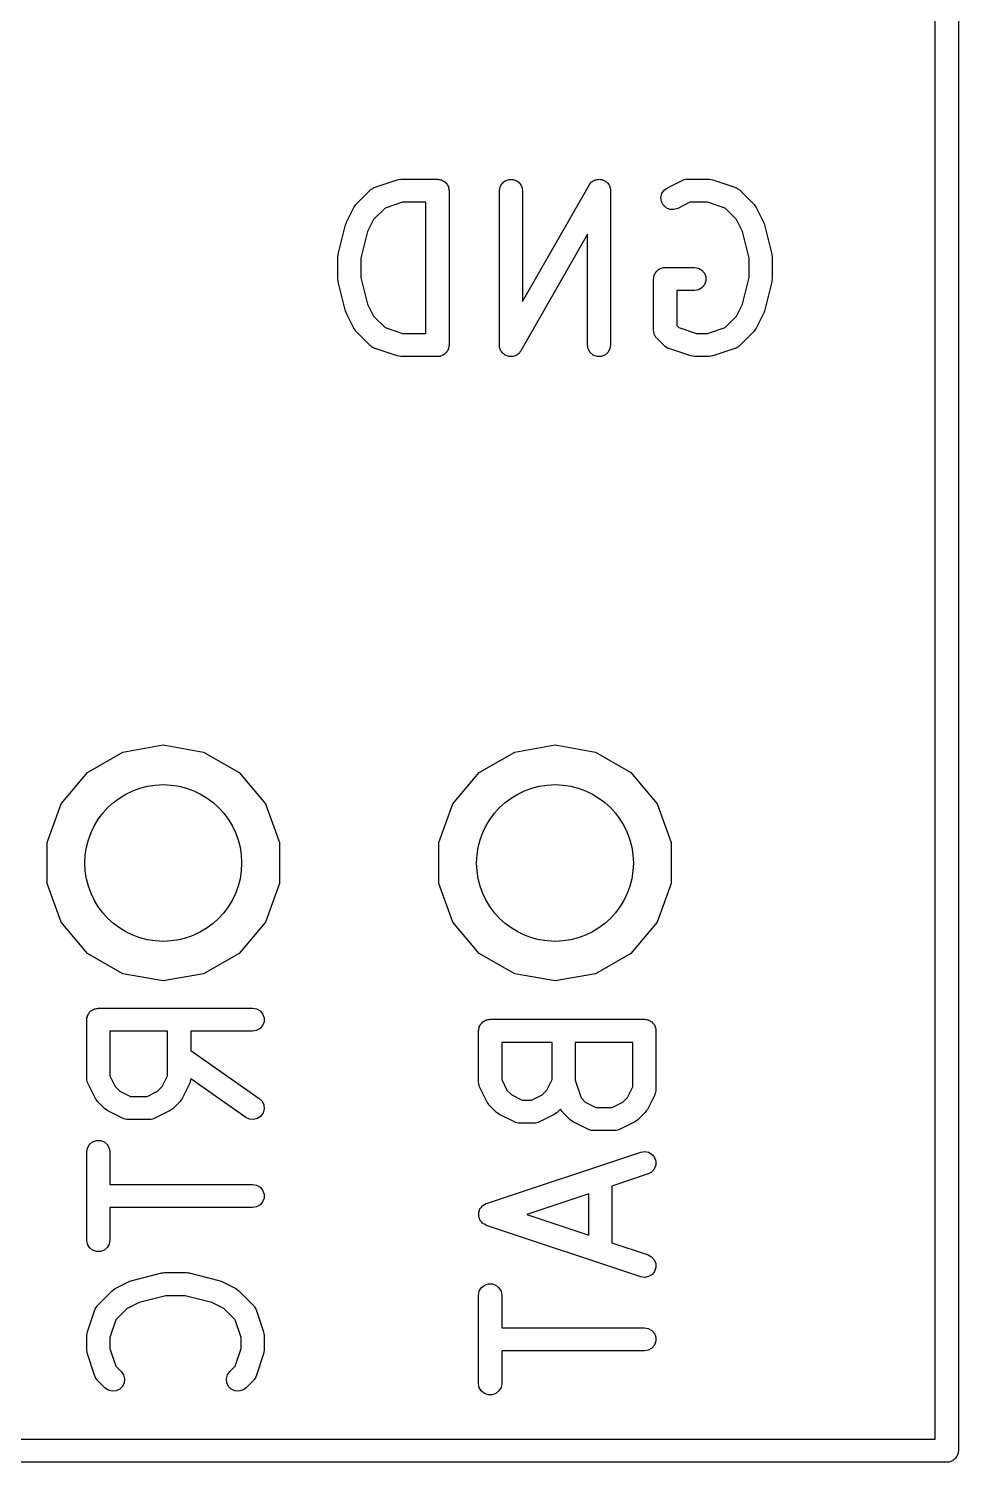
# Model space of a CAD drawing. Extents: x 25 to 326, y -201 to -21.
# Drawn here: x 75.33 to 81.36, y -52.14 to -42.85 of the extents above; entities that cross this region are included whole.
import ezdxf

# ---------------------------------------------------------------- set-up
doc = ezdxf.new("R2010")
doc.units = 0
doc.header["$MEASUREMENT"] = 0
doc.layers.add('BLACK', color=7, linetype='CONTINUOUS')

msp = doc.modelspace()

# ---------------------------------------------------------------- linework, layer by layer
at = {"layer": 'Black'}
for p, q in [((81.355, -29.207), (81.355, -52.067)), ((81.205, -51.992), (81.205, -29.282)), ((77.5734, -43.8758), (77.7163, -43.8282)), ((77.7163, -43.8282), (77.7282, -43.8265)), ((77.7282, -43.8265), (77.74, -43.8244)), ((77.74, -43.8244), (77.9781, -43.8244)), ((77.9781, -43.8244), (77.9846, -43.8255)), ((77.9846, -43.8255), (77.9911, -43.8255)), ((77.9911, -43.8255), (77.9973, -43.8278)), ((77.9973, -43.8278), (78.0037, -43.8289)), ((78.0037, -43.8289), (78.0094, -43.8322)), ((78.0094, -43.8322), (78.0156, -43.8344)), ((78.0156, -43.8344), (78.0206, -43.8386)), ((78.0206, -43.8386), (78.0263, -43.8419)), ((78.0263, -43.8419), (78.0305, -43.847)), ((78.0305, -43.847), (78.0355, -43.8512)), ((78.0355, -43.8512), (78.0388, -43.8569)), ((78.0388, -43.8569), (78.043, -43.8619)), ((78.043, -43.8619), (78.0453, -43.868)), ((78.3838, -43.8737), (78.3968, -43.8512)), ((78.3968, -43.8512), (78.4168, -43.8344)), ((78.4168, -43.8344), (78.4413, -43.8255)), ((78.4413, -43.8255), (78.4673, -43.8255)), ((78.4673, -43.8255), (78.4918, -43.8344)), ((78.4918, -43.8344), (78.5117, -43.8512)), ((78.5117, -43.8512), (78.5248, -43.8737)), ((78.5293, -44.617), (78.9606, -43.8622)), ((78.9606, -43.8622), (78.9649, -43.857)), ((78.9649, -43.857), (78.9683, -43.8512)), ((78.9683, -43.8512), (78.9732, -43.8471)), ((78.9732, -43.8471), (78.9772, -43.8421)), ((78.9772, -43.8421), (78.9831, -43.8388)), ((78.9831, -43.8388), (78.9882, -43.8344)), ((78.9882, -43.8344), (78.9942, -43.8322)), ((78.9942, -43.8322), (78.9997, -43.829)), ((78.9997, -43.829), (79.0064, -43.8278)), ((79.0064, -43.8278), (79.0127, -43.8255)), ((79.0127, -43.8255), (79.0191, -43.8255)), ((79.0191, -43.8255), (79.0254, -43.8244)), ((79.0254, -43.8244), (79.032, -43.8255)), ((79.032, -43.8255), (79.0387, -43.8255)), ((79.0387, -43.8255), (79.0447, -43.8277)), ((79.0447, -43.8277), (79.0511, -43.8288)), ((79.0511, -43.8288), (79.0569, -43.8321)), ((79.0569, -43.8321), (79.0632, -43.8344)), ((79.0632, -43.8344), (79.0681, -43.8385)), ((79.0681, -43.8385), (79.0737, -43.8417)), ((79.0737, -43.8417), (79.078, -43.8468)), ((79.078, -43.8468), (79.0832, -43.8512)), ((79.0832, -43.8512), (79.0864, -43.8567)), ((79.0864, -43.8567), (79.0905, -43.8616)), ((79.0905, -43.8616), (79.0928, -43.8679)), ((79.4684, -43.8799), (79.5636, -43.8323)), ((79.5636, -43.8323), (79.5677, -43.8311)), ((79.5677, -43.8311), (79.5715, -43.8289)), ((79.5715, -43.8289), (79.5801, -43.8274)), ((79.5801, -43.8274), (79.5886, -43.8249)), ((79.5886, -43.8249), (79.5929, -43.8251)), ((79.5929, -43.8251), (79.5971, -43.8244)), ((79.5971, -43.8244), (79.74, -43.8244)), ((79.74, -43.8244), (79.7518, -43.8265)), ((79.7518, -43.8265), (79.7637, -43.8282)), ((79.7637, -43.8282), (79.9066, -43.8758)), ((77.4489, -43.9892), (77.5441, -43.894)), ((77.5441, -43.894), (77.5477, -43.8915)), ((77.5477, -43.8915), (77.5505, -43.8883)), ((77.5505, -43.8883), (77.5582, -43.8841)), ((77.5582, -43.8841), (77.5654, -43.879)), ((77.5654, -43.879), (77.5696, -43.8779)), ((77.5696, -43.8779), (77.5734, -43.8758)), ((78.0453, -43.868), (78.0486, -43.8737)), ((78.0486, -43.8737), (78.0497, -43.8802)), ((78.0497, -43.8802), (78.052, -43.8864)), ((78.052, -43.8864), (78.052, -43.8929)), ((78.052, -43.8929), (78.0531, -43.8994)), ((78.0531, -43.8994), (78.0531, -44.8994)), ((78.3793, -43.8994), (78.3838, -43.8737)), ((78.3793, -44.8994), (78.3793, -43.8994)), ((78.5248, -43.8737), (78.5293, -43.8994)), ((78.5293, -43.8994), (78.5293, -44.617)), ((79.0928, -43.8679), (79.0962, -43.8737)), ((79.0962, -43.8737), (79.0973, -43.88)), ((79.0973, -43.88), (79.0995, -43.886)), ((79.0995, -43.886), (79.0995, -43.8928)), ((79.0995, -43.8928), (79.1007, -43.8994)), ((79.1007, -43.8994), (79.1007, -44.8994)), ((79.427, -43.9425), (79.4331, -43.9172)), ((79.43, -43.9684), (79.427, -43.9425)), ((79.4331, -43.9172), (79.4474, -43.8954)), ((79.4474, -43.8954), (79.4684, -43.8799)), ((79.9066, -43.8758), (79.9104, -43.8779)), ((79.9104, -43.8779), (79.9146, -43.879)), ((79.9146, -43.879), (79.9217, -43.8841)), ((79.9217, -43.8841), (79.9295, -43.8883)), ((79.9295, -43.8883), (79.9323, -43.8915)), ((79.9323, -43.8915), (79.9359, -43.894)), ((79.9359, -43.894), (80.0311, -43.9892)), ((77.3872, -44.1039), (77.4348, -44.0087)), ((77.4348, -44.0087), (77.442, -43.999)), ((77.442, -43.999), (77.4489, -43.9892)), ((77.6377, -44.0126), (77.5635, -44.0867)), ((77.7522, -43.9744), (77.6377, -44.0126)), ((77.9031, -43.9744), (77.7522, -43.9744)), ((77.9031, -44.8244), (77.9031, -43.9744)), ((79.4417, -43.9917), (79.43, -43.9684)), ((79.4606, -44.0096), (79.4417, -43.9917)), ((79.4845, -44.0199), (79.4606, -44.0096)), ((79.5105, -44.0215), (79.4845, -44.0199)), ((79.5354, -44.0141), (79.5105, -44.0215)), ((79.6148, -43.9744), (79.5354, -44.0141)), ((79.7278, -43.9744), (79.6148, -43.9744)), ((79.8423, -44.0126), (79.7278, -43.9744)), ((79.9165, -44.0867), (79.8423, -44.0126)), ((80.0311, -43.9892), (80.038, -43.999)), ((80.038, -43.999), (80.0452, -44.0087)), ((80.0452, -44.0087), (80.0928, -44.1039)), ((77.3339, -44.3098), (77.3815, -44.1193)), ((77.3815, -44.1193), (77.3849, -44.1118)), ((77.3849, -44.1118), (77.3872, -44.1039)), ((77.5635, -44.0867), (77.525, -44.1637)), ((79.9549, -44.1637), (79.9165, -44.0867)), ((80.0928, -44.1039), (80.0951, -44.1118)), ((80.0951, -44.1118), (80.0985, -44.1193)), ((80.0985, -44.1193), (80.1461, -44.3098)), ((77.525, -44.1637), (77.4817, -44.3372)), ((78.9507, -44.1818), (78.5194, -44.9366)), ((78.9507, -44.8994), (78.9507, -44.1818)), ((79.9983, -44.3372), (79.9549, -44.1637)), ((77.3317, -44.328), (77.3333, -44.3189)), ((77.3317, -44.4708), (77.3317, -44.328)), ((77.3333, -44.3189), (77.3339, -44.3098)), ((80.1461, -44.3098), (80.1467, -44.3189)), ((80.1467, -44.3189), (80.1483, -44.328)), ((80.1483, -44.328), (80.1483, -44.4708)), ((77.4817, -44.3372), (77.4817, -44.4616)), ((79.3968, -44.4226), (79.4019, -44.4184)), ((79.4019, -44.4184), (79.4061, -44.4134)), ((79.4061, -44.4134), (79.4118, -44.4101)), ((79.4118, -44.4101), (79.4168, -44.4059)), ((79.4168, -44.4059), (79.423, -44.4036)), ((79.423, -44.4036), (79.4286, -44.4003)), ((79.4286, -44.4003), (79.4351, -44.3992)), ((79.4351, -44.3992), (79.4413, -44.3969)), ((79.4413, -44.3969), (79.4478, -44.3969)), ((79.4478, -44.3969), (79.4543, -44.3958)), ((79.4543, -44.3958), (79.6448, -44.3958)), ((79.6448, -44.3958), (79.6704, -44.4003)), ((79.6704, -44.4003), (79.693, -44.4134)), ((79.693, -44.4134), (79.7097, -44.4333)), ((79.9983, -44.4616), (79.9983, -44.3372)), ((77.3333, -44.4798), (77.3317, -44.4708)), ((77.3339, -44.489), (77.3333, -44.4798)), ((77.3815, -44.6795), (77.3339, -44.489)), ((77.4817, -44.4616), (77.525, -44.6351)), ((79.3793, -44.4708), (79.3804, -44.4643)), ((79.3793, -44.8041), (79.3793, -44.4708)), ((79.3804, -44.4578), (79.3827, -44.4516)), ((79.3804, -44.4643), (79.3804, -44.4578)), ((79.3827, -44.4516), (79.3838, -44.4452)), ((79.3838, -44.4452), (79.3871, -44.4395)), ((79.3871, -44.4395), (79.3893, -44.4333)), ((79.3893, -44.4333), (79.3936, -44.4283)), ((79.3936, -44.4283), (79.3968, -44.4226)), ((79.7097, -44.5083), (79.693, -44.5283)), ((79.7097, -44.4333), (79.7186, -44.4578)), ((79.7186, -44.4838), (79.7097, -44.5083)), ((79.7186, -44.4578), (79.7186, -44.4838)), ((79.9549, -44.6351), (79.9983, -44.4616)), ((80.1461, -44.489), (80.0985, -44.6795)), ((80.1467, -44.4798), (80.1461, -44.489)), ((80.1483, -44.4708), (80.1467, -44.4798)), ((79.6448, -44.5458), (79.5293, -44.5458)), ((79.5293, -44.5458), (79.5293, -44.7731)), ((79.6704, -44.5413), (79.6448, -44.5458)), ((79.693, -44.5283), (79.6704, -44.5413)), ((77.3849, -44.687), (77.3815, -44.6795)), ((77.3872, -44.6948), (77.3849, -44.687)), ((77.4348, -44.7901), (77.3872, -44.6948)), ((77.525, -44.6351), (77.5635, -44.7121)), ((79.9165, -44.7121), (79.9549, -44.6351)), ((80.0928, -44.6948), (80.0452, -44.7901)), ((80.0951, -44.687), (80.0928, -44.6948)), ((80.0985, -44.6795), (80.0951, -44.687)), ((77.442, -44.7997), (77.4348, -44.7901)), ((77.5635, -44.7121), (77.6377, -44.7862)), ((77.6377, -44.7862), (77.7522, -44.8244)), ((79.5293, -44.7731), (79.5424, -44.7862)), ((79.5424, -44.7862), (79.6569, -44.8244)), ((79.7278, -44.8244), (79.8423, -44.7862)), ((79.8423, -44.7862), (79.9165, -44.7121)), ((80.0452, -44.7901), (80.038, -44.7997)), ((77.4489, -44.8096), (77.442, -44.7997)), ((77.5441, -44.9048), (77.4489, -44.8096)), ((77.7522, -44.8244), (77.9031, -44.8244)), ((79.3799, -44.8074), (79.3793, -44.8041)), ((79.3796, -44.8107), (79.3799, -44.8074)), ((79.3821, -44.8201), (79.3796, -44.8107)), ((79.3838, -44.8298), (79.3821, -44.8201)), ((79.3855, -44.8327), (79.3838, -44.8298)), ((79.3863, -44.8358), (79.3855, -44.8327)), ((79.3919, -44.8439), (79.3863, -44.8358)), ((79.3968, -44.8524), (79.3919, -44.8439)), ((79.3994, -44.8545), (79.3968, -44.8524)), ((79.4013, -44.8572), (79.3994, -44.8545)), ((79.4489, -44.9048), (79.4013, -44.8572)), ((79.6569, -44.8244), (79.7278, -44.8244)), ((80.0311, -44.8096), (79.9359, -44.9048)), ((80.038, -44.7997), (80.0311, -44.8096)), ((77.5477, -44.9073), (77.5441, -44.9048)), ((77.5505, -44.9105), (77.5477, -44.9073)), ((77.5582, -44.9147), (77.5505, -44.9105)), ((77.5654, -44.9197), (77.5582, -44.9147)), ((77.5696, -44.9209), (77.5654, -44.9197)), ((77.5734, -44.9229), (77.5696, -44.9209)), ((77.7163, -44.9705), (77.5734, -44.9229)), ((77.7282, -44.9723), (77.7163, -44.9705)), ((77.74, -44.9744), (77.7282, -44.9723)), ((77.9781, -44.9744), (77.74, -44.9744)), ((77.9846, -44.9732), (77.9781, -44.9744)), ((77.9911, -44.9732), (77.9846, -44.9732)), ((77.9973, -44.971), (77.9911, -44.9732)), ((78.0037, -44.9699), (77.9973, -44.971)), ((78.0094, -44.9666), (78.0037, -44.9699)), ((78.0156, -44.9643), (78.0094, -44.9666)), ((78.0206, -44.9601), (78.0156, -44.9643)), ((78.0263, -44.9568), (78.0206, -44.9601)), ((78.0305, -44.9518), (78.0263, -44.9568)), ((78.0355, -44.9476), (78.0305, -44.9518)), ((78.0388, -44.9419), (78.0355, -44.9476)), ((78.043, -44.9369), (78.0388, -44.9419)), ((78.0453, -44.9307), (78.043, -44.9369)), ((78.0486, -44.925), (78.0453, -44.9307)), ((78.0497, -44.9186), (78.0486, -44.925)), ((78.052, -44.9124), (78.0497, -44.9186)), ((78.0531, -44.8994), (78.052, -44.9058)), ((78.052, -44.9058), (78.052, -44.9124)), ((78.3805, -44.906), (78.3793, -44.8994)), ((78.3805, -44.9127), (78.3805, -44.906)), ((78.3827, -44.9187), (78.3805, -44.9127)), ((78.3838, -44.925), (78.3827, -44.9187)), ((78.3872, -44.9309), (78.3838, -44.925)), ((78.3895, -44.9372), (78.3872, -44.9309)), ((78.3936, -44.9421), (78.3895, -44.9372)), ((78.3968, -44.9476), (78.3936, -44.9421)), ((78.402, -44.9519), (78.3968, -44.9476)), ((78.4063, -44.957), (78.402, -44.9519)), ((78.4119, -44.9602), (78.4063, -44.957)), ((78.4168, -44.9643), (78.4119, -44.9602)), ((78.4231, -44.9666), (78.4168, -44.9643)), ((78.4289, -44.97), (78.4231, -44.9666)), ((78.4352, -44.9711), (78.4289, -44.97)), ((78.4413, -44.9732), (78.4352, -44.9711)), ((78.448, -44.9732), (78.4413, -44.9732)), ((78.4546, -44.9744), (78.448, -44.9732)), ((78.4609, -44.9732), (78.4546, -44.9744)), ((78.4673, -44.9732), (78.4609, -44.9732)), ((78.4736, -44.9709), (78.4673, -44.9732)), ((78.4802, -44.9697), (78.4736, -44.9709)), ((78.4858, -44.9665), (78.4802, -44.9697)), ((78.4918, -44.9643), (78.4858, -44.9665)), ((78.4969, -44.96), (78.4918, -44.9643)), ((78.5027, -44.9566), (78.4969, -44.96)), ((78.5068, -44.9517), (78.5027, -44.9566)), ((78.5117, -44.9476), (78.5068, -44.9517)), ((78.5151, -44.9418), (78.5117, -44.9476)), ((78.5194, -44.9366), (78.5151, -44.9418)), ((78.9552, -44.925), (78.9507, -44.8994)), ((78.9683, -44.9476), (78.9552, -44.925)), ((78.9882, -44.9643), (78.9683, -44.9476)), ((79.0127, -44.9732), (78.9882, -44.9643)), ((79.0387, -44.9732), (79.0127, -44.9732)), ((79.0632, -44.9643), (79.0387, -44.9732)), ((79.0832, -44.9476), (79.0632, -44.9643)), ((79.0962, -44.925), (79.0832, -44.9476)), ((79.1007, -44.8994), (79.0962, -44.925)), ((79.4524, -44.9073), (79.4489, -44.9048)), ((79.4553, -44.9105), (79.4524, -44.9073)), ((79.463, -44.9147), (79.4553, -44.9105)), ((79.4702, -44.9197), (79.463, -44.9147)), ((79.4744, -44.9209), (79.4702, -44.9197)), ((79.4782, -44.9229), (79.4744, -44.9209)), ((79.621, -44.9705), (79.4782, -44.9229)), ((79.6329, -44.9723), (79.621, -44.9705)), ((79.6448, -44.9744), (79.6329, -44.9723)), ((79.74, -44.9744), (79.6448, -44.9744)), ((79.7518, -44.9723), (79.74, -44.9744)), ((79.7637, -44.9705), (79.7518, -44.9723)), ((79.9066, -44.9229), (79.7637, -44.9705)), ((79.9104, -44.9209), (79.9066, -44.9229)), ((79.9146, -44.9197), (79.9104, -44.9209)), ((79.9217, -44.9147), (79.9146, -44.9197)), ((79.9295, -44.9105), (79.9217, -44.9147)), ((79.9323, -44.9073), (79.9295, -44.9105)), ((79.9359, -44.9048), (79.9323, -44.9073)), ((75.7083, -47.671), (75.9384, -47.5382)), ((75.9384, -47.5382), (76.2, -47.4921)), ((76.2, -47.4921), (76.4616, -47.5382)), ((76.4616, -47.5382), (76.6917, -47.671)), ((78.2483, -47.671), (78.4784, -47.5382)), ((78.4784, -47.5382), (78.74, -47.4921)), ((78.74, -47.4921), (79.0016, -47.5382)), ((79.0016, -47.5382), (79.2317, -47.671)), ((75.5376, -47.8745), (75.7083, -47.671)), ((76.6917, -47.671), (76.8624, -47.8745)), ((78.0776, -47.8745), (78.2483, -47.671)), ((79.2317, -47.671), (79.4024, -47.8745)), ((75.4467, -48.1242), (75.5376, -47.8745)), ((76.8624, -47.8745), (76.9533, -48.1242)), ((77.9867, -48.1242), (78.0776, -47.8745)), ((79.4024, -47.8745), (79.4933, -48.1242)), ((75.4467, -48.3898), (75.4467, -48.1242)), ((76.9533, -48.1242), (76.9533, -48.3898)), ((77.9867, -48.3898), (77.9867, -48.1242)), ((79.4933, -48.1242), (79.4933, -48.3898)), ((75.5376, -48.6395), (75.4467, -48.3898)), ((76.9533, -48.3898), (76.8624, -48.6395)), ((78.0776, -48.6395), (77.9867, -48.3898)), ((79.4933, -48.3898), (79.4024, -48.6395)), ((75.7083, -48.843), (75.5376, -48.6395)), ((76.8624, -48.6395), (76.6917, -48.843)), ((78.2483, -48.843), (78.0776, -48.6395)), ((79.4024, -48.6395), (79.2317, -48.843)), ((75.9384, -48.9758), (75.7083, -48.843)), ((76.6917, -48.843), (76.4616, -48.9758)), ((78.4784, -48.9758), (78.2483, -48.843)), ((79.2317, -48.843), (79.0016, -48.9758)), ((76.2, -49.0219), (75.9384, -48.9758)), ((76.4616, -48.9758), (76.2, -49.0219)), ((78.74, -49.0219), (78.4784, -48.9758)), ((79.0016, -48.9758), (78.74, -49.0219)), ((75.7055, -49.2601), (75.7078, -49.254)), ((75.7078, -49.254), (75.7089, -49.2475)), ((75.7089, -49.2475), (75.7122, -49.2418)), ((75.7122, -49.2418), (75.7144, -49.2356)), ((75.7144, -49.2356), (75.7186, -49.2306)), ((75.7186, -49.2306), (75.7219, -49.2249)), ((75.7219, -49.2249), (75.727, -49.2207)), ((75.727, -49.2207), (75.7312, -49.2157)), ((75.7312, -49.2157), (75.7369, -49.2124)), ((75.7369, -49.2124), (75.7419, -49.2082)), ((75.7419, -49.2082), (75.748, -49.2059)), ((75.748, -49.2059), (75.7537, -49.2027)), ((75.7537, -49.2027), (75.7602, -49.2015)), ((75.7602, -49.2015), (75.7664, -49.1993)), ((75.7664, -49.1993), (75.7729, -49.1993)), ((75.7729, -49.1993), (75.7794, -49.1981)), ((75.7794, -49.1981), (76.7794, -49.1981)), ((76.7794, -49.1981), (76.805, -49.2027)), ((76.805, -49.2027), (76.8276, -49.2157)), ((76.8276, -49.2157), (76.8443, -49.2356)), ((76.8443, -49.2356), (76.8532, -49.2601)), ((75.7044, -49.2731), (75.7055, -49.2667)), ((75.7044, -49.6541), (75.7044, -49.2731)), ((75.7055, -49.2667), (75.7055, -49.2601)), ((76.805, -49.3436), (76.7794, -49.3481)), ((76.8276, -49.3306), (76.805, -49.3436)), ((76.8443, -49.3106), (76.8276, -49.3306)), ((76.8532, -49.2862), (76.8443, -49.3106)), ((76.8532, -49.2601), (76.8532, -49.2862)), ((78.2444, -49.3446), (78.2455, -49.3381)), ((78.2444, -49.6779), (78.2444, -49.3446)), ((78.2455, -49.3315), (78.2478, -49.3254)), ((78.2455, -49.3381), (78.2455, -49.3315)), ((78.2478, -49.3254), (78.2489, -49.3189)), ((78.2489, -49.3189), (78.2522, -49.3132)), ((78.2522, -49.3132), (78.2544, -49.3071)), ((78.2544, -49.3071), (78.2586, -49.302)), ((78.2586, -49.302), (78.2619, -49.2964)), ((78.2619, -49.2964), (78.267, -49.2921)), ((78.267, -49.2921), (78.2712, -49.2871)), ((78.2712, -49.2871), (78.2769, -49.2838)), ((78.2769, -49.2838), (78.2819, -49.2796)), ((78.2819, -49.2796), (78.288, -49.2774)), ((78.288, -49.2774), (78.2937, -49.2741)), ((78.2937, -49.2741), (78.3002, -49.273)), ((78.3002, -49.273), (78.3064, -49.2707)), ((78.3064, -49.2707), (78.3129, -49.2707)), ((78.3129, -49.2707), (78.3194, -49.2696)), ((78.3194, -49.2696), (79.3194, -49.2696)), ((79.3194, -49.2696), (79.3258, -49.2707)), ((79.3258, -49.2707), (79.3324, -49.2707)), ((79.3324, -49.2707), (79.3386, -49.273)), ((79.3386, -49.273), (79.345, -49.2741)), ((79.345, -49.2741), (79.3507, -49.2774)), ((79.3507, -49.2774), (79.3569, -49.2796)), ((79.3569, -49.2796), (79.3619, -49.2838)), ((79.3619, -49.2838), (79.3676, -49.2871)), ((79.3676, -49.2871), (79.3718, -49.2921)), ((79.3718, -49.2921), (79.3768, -49.2964)), ((79.3768, -49.2964), (79.3801, -49.302)), ((79.3801, -49.302), (79.3843, -49.3071)), ((79.3843, -49.3071), (79.3866, -49.3132)), ((79.3866, -49.3132), (79.3899, -49.3189)), ((79.3899, -49.3189), (79.391, -49.3254)), ((79.391, -49.3254), (79.3932, -49.3315)), ((79.3932, -49.3315), (79.3932, -49.3381)), ((79.3932, -49.3381), (79.3944, -49.3446)), ((79.3944, -49.3446), (79.3944, -49.7255)), ((75.8544, -49.3481), (75.8544, -49.6364)), ((76.2282, -49.3481), (75.8544, -49.3481)), ((76.2282, -49.6364), (76.2282, -49.3481)), ((76.7794, -49.3481), (76.3782, -49.3481)), ((76.3782, -49.3481), (76.3782, -49.4722)), ((78.3944, -49.4196), (78.3944, -49.6602)), ((78.7206, -49.4196), (78.3944, -49.4196)), ((78.7206, -49.6602), (78.7206, -49.4196)), ((78.8706, -49.4196), (78.8706, -49.6657)), ((79.2444, -49.4196), (78.8706, -49.4196)), ((79.2444, -49.7078), (79.2444, -49.4196)), ((76.3782, -49.4722), (76.8224, -49.7831)), ((75.7051, -49.6584), (75.7044, -49.6541)), ((75.7049, -49.6627), (75.7051, -49.6584)), ((75.7074, -49.6711), (75.7049, -49.6627)), ((75.7089, -49.6797), (75.7074, -49.6711)), ((75.7111, -49.6835), (75.7089, -49.6797)), ((75.7123, -49.6876), (75.7111, -49.6835)), ((75.7599, -49.7829), (75.7123, -49.6876)), ((75.8544, -49.6364), (75.8886, -49.7049)), ((75.8886, -49.7049), (75.919, -49.7353)), ((76.1635, -49.7353), (76.1939, -49.7049)), ((76.1939, -49.7049), (76.2282, -49.6364)), ((76.3703, -49.6876), (76.3227, -49.7829)), ((76.3715, -49.6835), (76.3703, -49.6876)), ((76.3737, -49.6797), (76.3715, -49.6835)), ((76.3752, -49.6711), (76.3737, -49.6797)), ((76.3777, -49.6627), (76.3752, -49.6711)), ((76.378, -49.6552), (76.3774, -49.6584)), ((76.3774, -49.6584), (76.3777, -49.6627)), ((76.7364, -49.906), (76.378, -49.6552)), ((78.2451, -49.6822), (78.2444, -49.6779)), ((78.2449, -49.6865), (78.2451, -49.6822)), ((78.2474, -49.6949), (78.2449, -49.6865)), ((78.2489, -49.7036), (78.2474, -49.6949)), ((78.2511, -49.7073), (78.2489, -49.7036)), ((78.2523, -49.7114), (78.2511, -49.7073)), ((78.2999, -49.8067), (78.2523, -49.7114)), ((78.3944, -49.6602), (78.4286, -49.7287)), ((78.6863, -49.7287), (78.7206, -49.6602)), ((78.8706, -49.6657), (78.9087, -49.7802)), ((79.2101, -49.7763), (79.2444, -49.7078)), ((75.7671, -49.7925), (75.7599, -49.7829)), ((75.774, -49.8024), (75.7671, -49.7925)), ((75.8216, -49.85), (75.774, -49.8024)), ((75.919, -49.7353), (75.9876, -49.7696)), ((75.9876, -49.7696), (76.095, -49.7696)), ((76.095, -49.7696), (76.1635, -49.7353)), ((76.3086, -49.8024), (76.261, -49.85)), ((76.3155, -49.7925), (76.3086, -49.8024)), ((76.3227, -49.7829), (76.3155, -49.7925)), ((76.8224, -49.7831), (76.8408, -49.8015)), ((76.8408, -49.8015), (76.8518, -49.8252)), ((78.3071, -49.8163), (78.2999, -49.8067)), ((78.4286, -49.7287), (78.459, -49.7591)), ((78.459, -49.7591), (78.5276, -49.7934)), ((78.5276, -49.7934), (78.5874, -49.7934)), ((78.5874, -49.7934), (78.6559, -49.7591)), ((78.6559, -49.7591), (78.6863, -49.7287)), ((78.9087, -49.7802), (78.9352, -49.8067)), ((78.9352, -49.8067), (79.0038, -49.841)), ((79.1112, -49.841), (79.1797, -49.8067)), ((79.1797, -49.8067), (79.2101, -49.7763)), ((79.3865, -49.7591), (79.3388, -49.8543)), ((79.3877, -49.7549), (79.3865, -49.7591)), ((79.3899, -49.7512), (79.3877, -49.7549)), ((79.3914, -49.7425), (79.3899, -49.7512)), ((79.3939, -49.7341), (79.3914, -49.7425)), ((79.3944, -49.7255), (79.3936, -49.7298)), ((79.3936, -49.7298), (79.3939, -49.7341)), ((75.8314, -49.8569), (75.8216, -49.85)), ((75.8411, -49.864), (75.8314, -49.8569)), ((75.9363, -49.9117), (75.8411, -49.864)), ((76.2415, -49.864), (76.1463, -49.9117)), ((76.2512, -49.8569), (76.2415, -49.864)), ((76.261, -49.85), (76.2512, -49.8569)), ((76.8324, -49.8976), (76.8111, -49.9125)), ((76.8474, -49.8763), (76.8324, -49.8976)), ((76.8541, -49.8511), (76.8474, -49.8763)), ((76.8518, -49.8252), (76.8541, -49.8511)), ((78.314, -49.8262), (78.3071, -49.8163)), ((78.3616, -49.8738), (78.314, -49.8262)), ((78.3714, -49.8807), (78.3616, -49.8738)), ((78.3811, -49.8878), (78.3714, -49.8807)), ((78.4763, -49.9355), (78.3811, -49.8878)), ((78.7339, -49.8878), (78.6386, -49.9355)), ((78.7435, -49.8807), (78.7339, -49.8878)), ((78.7534, -49.8738), (78.7435, -49.8807)), ((78.7751, -49.8521), (78.7534, -49.8738)), ((78.7752, -49.8525), (78.7751, -49.8521)), ((78.7803, -49.8597), (78.7752, -49.8525)), ((78.7844, -49.8674), (78.7803, -49.8597)), ((78.7877, -49.8703), (78.7844, -49.8674)), ((78.7902, -49.8738), (78.7877, -49.8703)), ((78.8378, -49.9214), (78.7902, -49.8738)), ((79.0038, -49.841), (79.1112, -49.841)), ((79.3248, -49.8738), (79.2772, -49.9214)), ((79.3317, -49.864), (79.3248, -49.8738)), ((79.3388, -49.8543), (79.3317, -49.864)), ((75.9405, -49.9129), (75.9363, -49.9117)), ((75.9442, -49.915), (75.9405, -49.9129)), ((75.9529, -49.9166), (75.9442, -49.915)), ((75.9613, -49.9191), (75.9529, -49.9166)), ((75.9656, -49.9188), (75.9613, -49.9191)), ((75.9699, -49.9196), (75.9656, -49.9188)), ((76.1127, -49.9196), (75.9699, -49.9196)), ((76.117, -49.9188), (76.1127, -49.9196)), ((76.1213, -49.9191), (76.117, -49.9188)), ((76.1297, -49.9166), (76.1213, -49.9191)), ((76.1384, -49.915), (76.1297, -49.9166)), ((76.1421, -49.9129), (76.1384, -49.915)), ((76.1463, -49.9117), (76.1421, -49.9129)), ((76.76, -49.917), (76.7364, -49.906)), ((76.7859, -49.9193), (76.76, -49.917)), ((76.8111, -49.9125), (76.7859, -49.9193)), ((78.4805, -49.9367), (78.4763, -49.9355)), ((78.4842, -49.9389), (78.4805, -49.9367)), ((78.4929, -49.9404), (78.4842, -49.9389)), ((78.5013, -49.9429), (78.4929, -49.9404)), ((78.5056, -49.9426), (78.5013, -49.9429)), ((78.5099, -49.9434), (78.5056, -49.9426)), ((78.6051, -49.9434), (78.5099, -49.9434)), ((78.6094, -49.9426), (78.6051, -49.9434)), ((78.6137, -49.9429), (78.6094, -49.9426)), ((78.6221, -49.9404), (78.6137, -49.9429)), ((78.6307, -49.9389), (78.6221, -49.9404)), ((78.6345, -49.9367), (78.6307, -49.9389)), ((78.6386, -49.9355), (78.6345, -49.9367)), ((78.8476, -49.9283), (78.8378, -49.9214)), ((78.8573, -49.9355), (78.8476, -49.9283)), ((78.9525, -49.9831), (78.8573, -49.9355)), ((78.9567, -49.9843), (78.9525, -49.9831)), ((78.9604, -49.9865), (78.9567, -49.9843)), ((78.9691, -49.988), (78.9604, -49.9865)), ((78.9775, -49.9905), (78.9691, -49.988)), ((78.9818, -49.9902), (78.9775, -49.9905)), ((78.986, -49.991), (78.9818, -49.9902)), ((79.1289, -49.991), (78.986, -49.991)), ((79.1332, -49.9902), (79.1289, -49.991)), ((79.1375, -49.9905), (79.1332, -49.9902)), ((79.1459, -49.988), (79.1375, -49.9905)), ((79.1546, -49.9865), (79.1459, -49.988)), ((79.1583, -49.9843), (79.1546, -49.9865)), ((79.1624, -49.9831), (79.1583, -49.9843)), ((79.2577, -49.9355), (79.1624, -49.9831)), ((79.2673, -49.9283), (79.2577, -49.9355)), ((79.2772, -49.9214), (79.2673, -49.9283)), ((75.7089, -50.1046), (75.7219, -50.0821)), ((75.7219, -50.0821), (75.7419, -50.0653)), ((75.7419, -50.0653), (75.7664, -50.0564)), ((75.7664, -50.0564), (75.7924, -50.0564)), ((75.7924, -50.0564), (75.8169, -50.0653)), ((75.8169, -50.0653), (75.8368, -50.0821)), ((75.8368, -50.0821), (75.8499, -50.1046)), ((75.7044, -50.1303), (75.7089, -50.1046)), ((75.7044, -50.7017), (75.7044, -50.1303)), ((75.8499, -50.1046), (75.8544, -50.1303)), ((75.8544, -50.1303), (75.8544, -50.341)), ((78.2957, -50.4639), (79.2957, -50.1306)), ((79.2957, -50.1306), (79.3214, -50.1267)), ((79.3214, -50.1267), (79.3469, -50.132)), ((79.3469, -50.132), (79.3691, -50.1456)), ((79.3691, -50.1456), (79.3853, -50.166)), ((79.3853, -50.166), (79.3936, -50.1907)), ((79.3431, -50.2729), (79.1087, -50.351)), ((79.366, -50.2605), (79.3431, -50.2729)), ((79.3833, -50.241), (79.366, -50.2605)), ((79.3929, -50.2167), (79.3833, -50.241)), ((79.3936, -50.1907), (79.3929, -50.2167)), ((75.8544, -50.341), (76.7794, -50.341)), ((76.7794, -50.341), (76.805, -50.3455)), ((76.805, -50.3455), (76.8276, -50.3585)), ((76.8276, -50.3585), (76.8443, -50.3785)), ((79.1087, -50.351), (79.1087, -50.7191)), ((76.8443, -50.4535), (76.8276, -50.4735)), ((76.8443, -50.3785), (76.8532, -50.403)), ((76.8532, -50.429), (76.8443, -50.4535)), ((76.8532, -50.403), (76.8532, -50.429)), ((78.9587, -50.401), (78.5566, -50.535)), ((78.9587, -50.6691), (78.9587, -50.401)), ((76.7794, -50.491), (75.8544, -50.491)), ((75.8544, -50.491), (75.8544, -50.7017)), ((76.805, -50.4865), (76.7794, -50.491)), ((76.8276, -50.4735), (76.805, -50.4865)), ((78.2452, -50.524), (78.2458, -50.5221)), ((78.2455, -50.535), (78.2452, -50.524)), ((78.2452, -50.546), (78.2455, -50.535)), ((78.2458, -50.548), (78.2452, -50.546)), ((78.2458, -50.5221), (78.2459, -50.52)), ((78.2459, -50.5501), (78.2458, -50.548)), ((78.2459, -50.52), (78.2499, -50.5098)), ((78.2499, -50.5603), (78.2459, -50.5501)), ((78.2499, -50.5098), (78.2534, -50.4993)), ((78.2534, -50.4993), (78.2547, -50.4977)), ((78.2547, -50.4977), (78.2555, -50.4958)), ((78.2555, -50.4958), (78.2628, -50.4876)), ((78.2628, -50.4876), (78.2696, -50.4789)), ((78.2696, -50.4789), (78.2714, -50.4778)), ((78.2714, -50.4778), (78.2728, -50.4763)), ((78.2728, -50.4763), (78.2824, -50.4711)), ((78.2824, -50.4711), (78.2918, -50.4653)), ((78.2918, -50.4653), (78.2938, -50.4649)), ((78.2938, -50.4649), (78.2957, -50.4639)), ((78.5566, -50.535), (78.9587, -50.6691)), ((78.2534, -50.5708), (78.2499, -50.5603)), ((78.2547, -50.5724), (78.2534, -50.5708)), ((78.2555, -50.5743), (78.2547, -50.5724)), ((78.2628, -50.5825), (78.2555, -50.5743)), ((78.2696, -50.5912), (78.2628, -50.5825)), ((78.2714, -50.5922), (78.2696, -50.5912)), ((78.2728, -50.5938), (78.2714, -50.5922)), ((78.2824, -50.599), (78.2728, -50.5938)), ((78.2918, -50.6048), (78.2824, -50.599)), ((78.2938, -50.6052), (78.2918, -50.6048)), ((78.2957, -50.6062), (78.2938, -50.6052)), ((79.2957, -50.9395), (78.2957, -50.6062)), ((75.7089, -50.7274), (75.7044, -50.7017)), ((75.7219, -50.7499), (75.7089, -50.7274)), ((75.8499, -50.7274), (75.8368, -50.7499)), ((75.8544, -50.7017), (75.8499, -50.7274)), ((79.1087, -50.7191), (79.3431, -50.7972)), ((75.7419, -50.7667), (75.7219, -50.7499)), ((75.7664, -50.7756), (75.7419, -50.7667)), ((75.7924, -50.7756), (75.7664, -50.7756)), ((75.8169, -50.7667), (75.7924, -50.7756)), ((75.8368, -50.7499), (75.8169, -50.7667)), ((79.3431, -50.7972), (79.366, -50.8096)), ((79.366, -50.8096), (79.3833, -50.8291)), ((79.3833, -50.8291), (79.3929, -50.8533)), ((75.9993, -50.9623), (76.1898, -50.9147)), ((76.1898, -50.9147), (76.1989, -50.914)), ((76.1989, -50.914), (76.208, -50.9124)), ((76.208, -50.9124), (76.3508, -50.9124)), ((76.3508, -50.9124), (76.3598, -50.914)), ((76.3598, -50.914), (76.369, -50.9147)), ((76.369, -50.9147), (76.5595, -50.9623)), ((79.3691, -50.9245), (79.3469, -50.9381)), ((79.3853, -50.9041), (79.3691, -50.9245)), ((79.3936, -50.8794), (79.3853, -50.9041)), ((79.3929, -50.8533), (79.3936, -50.8794)), ((75.879, -51.0227), (75.8887, -51.0156)), ((75.8887, -51.0156), (75.9839, -50.968)), ((75.9839, -50.968), (75.9918, -50.9656)), ((75.9918, -50.9656), (75.9993, -50.9623)), ((76.5595, -50.9623), (76.567, -50.9656)), ((76.567, -50.9656), (76.5748, -50.968)), ((76.5748, -50.968), (76.6701, -51.0156)), ((76.6701, -51.0156), (76.6797, -51.0227)), ((78.2489, -51.0332), (78.2619, -51.0106)), ((78.2619, -51.0106), (78.2819, -50.9939)), ((78.2819, -50.9939), (78.3064, -50.985)), ((78.3064, -50.985), (78.3324, -50.985)), ((78.3324, -50.985), (78.3569, -50.9939)), ((78.3569, -50.9939), (78.3768, -51.0106)), ((78.3768, -51.0106), (78.3899, -51.0332)), ((79.3214, -50.9434), (79.2957, -50.9395)), ((79.3469, -50.9381), (79.3214, -50.9434)), ((75.774, -51.1249), (75.8692, -51.0296)), ((75.8692, -51.0296), (75.879, -51.0227)), ((76.0437, -51.1058), (75.9667, -51.1443)), ((76.2172, -51.0624), (76.0437, -51.1058)), ((76.3416, -51.0624), (76.2172, -51.0624)), ((76.5151, -51.1058), (76.3416, -51.0624)), ((76.5921, -51.1443), (76.5151, -51.1058)), ((76.6797, -51.0227), (76.6896, -51.0296)), ((76.6896, -51.0296), (76.7848, -51.1249)), ((78.2444, -51.0589), (78.2489, -51.0332)), ((78.2444, -51.6303), (78.2444, -51.0589)), ((78.3899, -51.0332), (78.3944, -51.0589)), ((78.3944, -51.0589), (78.3944, -51.2696)), ((75.7082, -51.297), (75.7558, -51.1542)), ((75.7558, -51.1542), (75.7579, -51.1504)), ((75.7579, -51.1504), (75.759, -51.1462)), ((75.759, -51.1462), (75.7641, -51.139)), ((75.7641, -51.139), (75.7683, -51.1313)), ((75.7683, -51.1313), (75.7715, -51.1284)), ((75.7715, -51.1284), (75.774, -51.1249)), ((75.9667, -51.1443), (75.8926, -51.2184)), ((76.6662, -51.2184), (76.5921, -51.1443)), ((76.7848, -51.1249), (76.7873, -51.1284)), ((76.7873, -51.1284), (76.7905, -51.1313)), ((76.7905, -51.1313), (76.7947, -51.139)), ((76.7947, -51.139), (76.7997, -51.1462)), ((76.7997, -51.1462), (76.8009, -51.1504)), ((76.8009, -51.1504), (76.8029, -51.1542)), ((76.8029, -51.1542), (76.8505, -51.297)), ((75.7065, -51.3089), (75.7082, -51.297)), ((75.8926, -51.2184), (75.8544, -51.3329)), ((76.7044, -51.3329), (76.6662, -51.2184)), ((76.8505, -51.297), (76.8523, -51.3089)), ((78.3944, -51.2696), (79.3194, -51.2696)), ((79.3194, -51.2696), (79.345, -51.2741)), ((79.345, -51.2741), (79.3676, -51.2871)), ((79.3676, -51.2871), (79.3843, -51.3071)), ((75.7044, -51.3208), (75.7065, -51.3089)), ((75.7044, -51.416), (75.7044, -51.3208)), ((75.8544, -51.3329), (75.8544, -51.4038)), ((76.7044, -51.4038), (76.7044, -51.3329)), ((76.8523, -51.3089), (76.8544, -51.3208)), ((76.8544, -51.3208), (76.8544, -51.416)), ((79.3843, -51.3821), (79.3676, -51.402)), ((79.3843, -51.3071), (79.3932, -51.3315)), ((79.3932, -51.3576), (79.3843, -51.3821)), ((79.3932, -51.3315), (79.3932, -51.3576)), ((75.7065, -51.4278), (75.7044, -51.416)), ((75.7082, -51.4397), (75.7065, -51.4278)), ((75.7558, -51.5826), (75.7082, -51.4397)), ((75.8544, -51.4038), (75.8926, -51.5183)), ((76.6662, -51.5183), (76.7044, -51.4038)), ((76.8505, -51.4397), (76.8029, -51.5826)), ((76.8523, -51.4278), (76.8505, -51.4397)), ((76.8544, -51.416), (76.8523, -51.4278)), ((79.3194, -51.4196), (78.3944, -51.4196)), ((78.3944, -51.4196), (78.3944, -51.6303)), ((79.345, -51.415), (79.3194, -51.4196)), ((79.3676, -51.402), (79.345, -51.415)), ((75.8926, -51.5183), (75.9277, -51.5534)), ((75.9277, -51.5534), (75.9426, -51.5748)), ((75.9426, -51.5748), (75.9493, -51.5999)), ((76.6094, -51.5999), (76.6162, -51.5748)), ((76.6162, -51.5748), (76.6311, -51.5534)), ((76.6311, -51.5534), (76.6662, -51.5183)), ((75.7579, -51.5864), (75.7558, -51.5826)), ((75.759, -51.5906), (75.7579, -51.5864)), ((75.7641, -51.5977), (75.759, -51.5906)), ((75.7683, -51.6055), (75.7641, -51.5977)), ((75.7715, -51.6083), (75.7683, -51.6055)), ((75.774, -51.6119), (75.7715, -51.6083)), ((75.8216, -51.6595), (75.774, -51.6119)), ((75.8429, -51.6745), (75.8216, -51.6595)), ((75.9176, -51.6679), (75.894, -51.6789)), ((75.9361, -51.6495), (75.9176, -51.6679)), ((75.9471, -51.6259), (75.9361, -51.6495)), ((75.9493, -51.5999), (75.9471, -51.6259)), ((76.6117, -51.6259), (76.6094, -51.5999)), ((76.6227, -51.6495), (76.6117, -51.6259)), ((76.6411, -51.6679), (76.6227, -51.6495)), ((76.6647, -51.6789), (76.6411, -51.6679)), ((76.7372, -51.6595), (76.7158, -51.6745)), ((76.7848, -51.6119), (76.7372, -51.6595)), ((76.7873, -51.6083), (76.7848, -51.6119)), ((76.7905, -51.6055), (76.7873, -51.6083)), ((76.7947, -51.5978), (76.7905, -51.6055)), ((76.7997, -51.5906), (76.7947, -51.5978)), ((76.8009, -51.5864), (76.7997, -51.5906)), ((76.8029, -51.5826), (76.8009, -51.5864)), ((78.2489, -51.6559), (78.2444, -51.6303)), ((78.2619, -51.6785), (78.2489, -51.6559)), ((78.3899, -51.6559), (78.3768, -51.6785)), ((78.3944, -51.6303), (78.3899, -51.6559)), ((75.8681, -51.6812), (75.8429, -51.6745)), ((75.894, -51.6789), (75.8681, -51.6812)), ((76.6907, -51.6812), (76.6647, -51.6789)), ((76.7158, -51.6745), (76.6907, -51.6812)), ((78.2819, -51.6952), (78.2619, -51.6785)), ((78.3064, -51.7041), (78.2819, -51.6952)), ((78.3324, -51.7041), (78.3064, -51.7041)), ((78.3569, -51.6952), (78.3324, -51.7041)), ((78.3768, -51.6785), (78.3569, -51.6952)), ((28.015, -51.992), (81.205, -51.992)), ((81.3113, -52.1342), (81.3057, -52.1375)), ((81.3175, -52.132), (81.3113, -52.1342)), ((81.3225, -52.1277), (81.3175, -52.132)), ((81.3282, -52.1245), (81.3225, -52.1277)), ((81.3324, -52.1194), (81.3282, -52.1245)), ((81.3375, -52.1152), (81.3324, -52.1194)), ((81.3407, -52.1095), (81.3375, -52.1152)), ((81.345, -52.1045), (81.3407, -52.1095)), ((81.3472, -52.0983), (81.345, -52.1045)), ((81.3505, -52.0927), (81.3472, -52.0983)), ((81.3516, -52.0862), (81.3505, -52.0927)), ((81.3539, -52.08), (81.3516, -52.0862)), ((81.355, -52.067), (81.3539, -52.0735)), ((81.3539, -52.0735), (81.3539, -52.08)), ((81.28, -52.142), (27.94, -52.142)), ((81.2865, -52.1409), (81.28, -52.142)), ((81.293, -52.1409), (81.2865, -52.1409)), ((81.2992, -52.1386), (81.293, -52.1409)), ((81.3057, -52.1375), (81.2992, -52.1386))]:
    msp.add_line(p, q, dxfattribs=at)
for centre in [(76.2, -48.257), (78.74, -48.257)]:
    msp.add_circle(centre, 0.508, dxfattribs=at)

doc.saveas('drawing.dxf')
